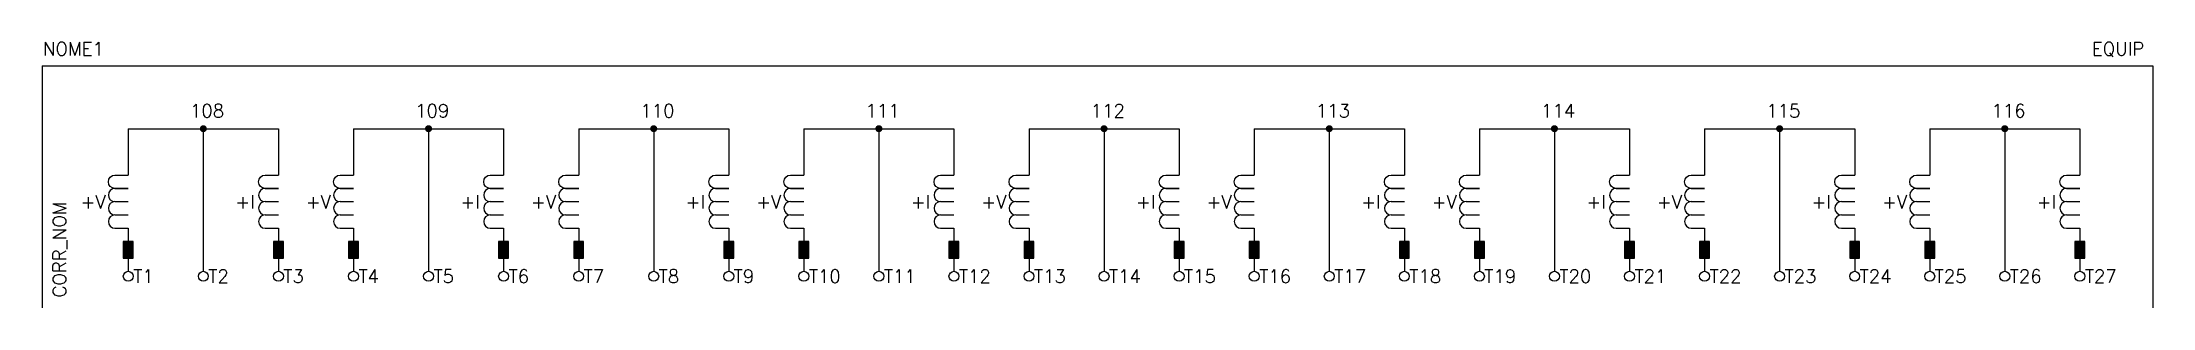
# Model space of a CAD drawing. Extents: x 366 to 684, y 328 to 368.
import ezdxf
from ezdxf.enums import TextEntityAlignment as Align

# ---------------------------------------------------------------- set-up
doc = ezdxf.new("R2010")
doc.units = 0
doc.header["$MEASUREMENT"] = 0
doc.layers.get('0').update_dxf_attribs({"linetype": 'CONTINUOUS'})
doc.styles.add('ROMANS', font='romans')

# ---------------------------------------------------------------- blocks, each defined once
blk = doc.blocks.new('RETANG')
at = {"color": 0}
blk.add_lwpolyline([(2.5, 0), (2.5, 1.5), (0, 1.5), (0, 0)], close=True, dxfattribs=at)
blk.add_solid([(0, 0), (0, 1.5), (2.5, 0), (2.5, 1.5)], dxfattribs=at)
blk = doc.blocks.new('BORN2')
at = {"const_width": 1}
blk.add_lwpolyline([(-0.5, 0, 1), (0.5, 0, 1)], format="xyb", close=True, dxfattribs=at)

msp = doc.modelspace()

# ---------------------------------------------------------------- linework, layer by layer
at = {"color": 0}
for p, q in [((366.26, 364.29), (684.02, 364.29)), ((366.26, 364.29), (366.26, 327.79)), ((379.22, 354.79), (390.52, 354.79)), ((390.52, 354.79), (390.52, 347.79)), ((390.52, 354.79), (401.83, 354.79)), ((401.83, 354.79), (401.83, 347.79)), ((413.13, 354.79), (424.43, 354.79)), ((424.43, 354.79), (424.43, 347.79)), ((424.43, 354.79), (435.73, 354.79)), ((435.73, 354.79), (435.73, 347.79)), ((447.03, 354.79), (458.33, 354.79)), ((458.33, 354.79), (458.33, 347.79)), ((458.33, 354.79), (469.63, 354.79)), ((469.63, 354.79), (469.63, 347.79)), ((480.93, 354.79), (492.23, 354.79)), ((492.23, 354.79), (492.23, 347.79)), ((492.23, 354.79), (503.53, 354.79)), ((503.53, 354.79), (503.53, 347.79)), ((514.83, 354.79), (526.13, 354.79)), ((526.13, 354.79), (526.13, 347.79)), ((526.13, 354.79), (537.43, 354.79)), ((537.43, 354.79), (537.43, 347.79)), ((548.74, 354.79), (560.04, 354.79)), ((560.04, 354.79), (560.04, 347.79)), ((560.04, 354.79), (571.34, 354.79)), ((571.34, 354.79), (571.34, 347.79)), ((582.64, 354.79), (593.94, 354.79)), ((593.94, 354.79), (593.94, 347.79)), ((593.94, 354.79), (605.24, 354.79)), ((605.24, 354.79), (605.24, 347.79)), ((616.54, 354.79), (627.84, 354.79)), ((627.84, 354.79), (627.84, 347.79)), ((627.84, 354.79), (639.14, 354.79)), ((639.14, 354.79), (639.14, 347.79)), ((650.44, 354.79), (661.74, 354.79)), ((661.74, 354.79), (661.74, 347.79)), ((661.74, 354.79), (673.04, 354.79)), ((673.04, 354.79), (673.04, 347.79)), ((390.52, 347.79), (390.52, 333.29)), ((424.43, 347.79), (424.43, 333.29)), ((458.33, 347.79), (458.33, 333.29)), ((492.23, 347.79), (492.23, 333.29)), ((526.13, 347.79), (526.13, 333.29)), ((560.04, 347.79), (560.04, 333.29)), ((593.94, 347.79), (593.94, 333.29)), ((627.84, 347.79), (627.84, 333.29)), ((661.74, 347.79), (661.74, 333.29)), ((379.22, 339.79), (379.22, 333.29)), ((401.83, 339.79), (401.83, 333.29)), ((413.13, 339.79), (413.13, 333.29)), ((435.73, 339.79), (435.73, 333.29)), ((447.03, 339.79), (447.03, 333.29)), ((469.63, 339.79), (469.63, 333.29)), ((480.93, 339.79), (480.93, 333.29)), ((503.53, 339.79), (503.53, 333.29)), ((514.83, 339.79), (514.83, 333.29)), ((537.43, 339.79), (537.43, 333.29)), ((548.74, 339.79), (548.74, 333.29)), ((571.34, 339.79), (571.34, 333.29)), ((582.64, 339.79), (582.64, 333.29)), ((605.24, 339.79), (605.24, 333.29)), ((616.54, 339.79), (616.54, 333.29)), ((639.14, 339.79), (639.14, 333.29)), ((650.44, 339.79), (650.44, 333.29)), ((673.04, 339.79), (673.04, 333.29))]:
    msp.add_line(p, q, dxfattribs=at)
for p, q in [((684.02, 364.29), (684.02, 327.79)), ((379.22, 354.79), (379.22, 347.79)), ((413.13, 354.79), (413.13, 347.79)), ((447.03, 354.79), (447.03, 347.79)), ((480.93, 354.79), (480.93, 347.79)), ((514.83, 354.79), (514.83, 347.79)), ((548.74, 354.79), (548.74, 347.79)), ((582.64, 354.79), (582.64, 347.79)), ((616.54, 354.79), (616.54, 347.79)), ((650.44, 354.79), (650.44, 347.79)), ((377.22, 347.79), (379.22, 347.79)), ((399.83, 347.79), (401.83, 347.79)), ((411.13, 347.79), (413.13, 347.79)), ((433.73, 347.79), (435.73, 347.79)), ((445.03, 347.79), (447.03, 347.79)), ((467.63, 347.79), (469.63, 347.79)), ((478.93, 347.79), (480.93, 347.79)), ((501.53, 347.79), (503.53, 347.79)), ((512.83, 347.79), (514.83, 347.79)), ((535.43, 347.79), (537.43, 347.79)), ((546.74, 347.79), (548.74, 347.79)), ((569.34, 347.79), (571.34, 347.79)), ((580.64, 347.79), (582.64, 347.79)), ((603.24, 347.79), (605.24, 347.79)), ((614.54, 347.79), (616.54, 347.79)), ((637.14, 347.79), (639.14, 347.79)), ((648.44, 347.79), (650.44, 347.79)), ((671.04, 347.79), (673.04, 347.79)), ((379.22, 345.79), (377.22, 345.79)), ((377.22, 345.79), (379.22, 345.79)), ((377.22, 343.79), (379.22, 343.79)), ((377.22, 343.79), (379.22, 343.79)), ((399.83, 345.79), (401.83, 345.79)), ((401.83, 345.79), (399.83, 345.79)), ((399.83, 343.79), (401.83, 343.79)), ((399.83, 343.79), (401.83, 343.79)), ((413.13, 345.79), (411.13, 345.79)), ((411.13, 345.79), (413.13, 345.79)), ((411.13, 343.79), (413.13, 343.79)), ((411.13, 343.79), (413.13, 343.79)), ((433.73, 345.79), (435.73, 345.79)), ((435.73, 345.79), (433.73, 345.79)), ((433.73, 343.79), (435.73, 343.79)), ((433.73, 343.79), (435.73, 343.79)), ((447.03, 345.79), (445.03, 345.79)), ((445.03, 345.79), (447.03, 345.79)), ((445.03, 343.79), (447.03, 343.79)), ((445.03, 343.79), (447.03, 343.79)), ((467.63, 345.79), (469.63, 345.79)), ((469.63, 345.79), (467.63, 345.79)), ((467.63, 343.79), (469.63, 343.79)), ((467.63, 343.79), (469.63, 343.79)), ((480.93, 345.79), (478.93, 345.79)), ((478.93, 345.79), (480.93, 345.79)), ((478.93, 343.79), (480.93, 343.79)), ((478.93, 343.79), (480.93, 343.79)), ((501.53, 345.79), (503.53, 345.79)), ((503.53, 345.79), (501.53, 345.79)), ((501.53, 343.79), (503.53, 343.79)), ((501.53, 343.79), (503.53, 343.79)), ((514.83, 345.79), (512.83, 345.79)), ((512.83, 345.79), (514.83, 345.79)), ((512.83, 343.79), (514.83, 343.79)), ((512.83, 343.79), (514.83, 343.79)), ((535.43, 345.79), (537.43, 345.79)), ((537.43, 345.79), (535.43, 345.79)), ((535.43, 343.79), (537.43, 343.79)), ((535.43, 343.79), (537.43, 343.79)), ((548.74, 345.79), (546.74, 345.79)), ((546.74, 345.79), (548.74, 345.79)), ((546.74, 343.79), (548.74, 343.79)), ((546.74, 343.79), (548.74, 343.79)), ((569.34, 345.79), (571.34, 345.79)), ((571.34, 345.79), (569.34, 345.79)), ((569.34, 343.79), (571.34, 343.79)), ((569.34, 343.79), (571.34, 343.79)), ((582.64, 345.79), (580.64, 345.79)), ((580.64, 345.79), (582.64, 345.79)), ((580.64, 343.79), (582.64, 343.79)), ((580.64, 343.79), (582.64, 343.79)), ((603.24, 345.79), (605.24, 345.79)), ((605.24, 345.79), (603.24, 345.79)), ((603.24, 343.79), (605.24, 343.79)), ((603.24, 343.79), (605.24, 343.79)), ((616.54, 345.79), (614.54, 345.79)), ((614.54, 345.79), (616.54, 345.79)), ((614.54, 343.79), (616.54, 343.79)), ((614.54, 343.79), (616.54, 343.79)), ((637.14, 345.79), (639.14, 345.79)), ((639.14, 345.79), (637.14, 345.79)), ((637.14, 343.79), (639.14, 343.79)), ((637.14, 343.79), (639.14, 343.79)), ((650.44, 345.79), (648.44, 345.79)), ((648.44, 345.79), (650.44, 345.79)), ((648.44, 343.79), (650.44, 343.79)), ((648.44, 343.79), (650.44, 343.79)), ((671.04, 345.79), (673.04, 345.79)), ((673.04, 345.79), (671.04, 345.79)), ((671.04, 343.79), (673.04, 343.79)), ((671.04, 343.79), (673.04, 343.79)), ((377.22, 341.79), (379.22, 341.79)), ((399.83, 341.79), (401.83, 341.79)), ((411.13, 341.79), (413.13, 341.79)), ((433.73, 341.79), (435.73, 341.79)), ((445.03, 341.79), (447.03, 341.79)), ((467.63, 341.79), (469.63, 341.79)), ((478.93, 341.79), (480.93, 341.79)), ((501.53, 341.79), (503.53, 341.79)), ((512.83, 341.79), (514.83, 341.79)), ((535.43, 341.79), (537.43, 341.79)), ((546.74, 341.79), (548.74, 341.79)), ((569.34, 341.79), (571.34, 341.79)), ((580.64, 341.79), (582.64, 341.79)), ((603.24, 341.79), (605.24, 341.79)), ((614.54, 341.79), (616.54, 341.79)), ((637.14, 341.79), (639.14, 341.79)), ((648.44, 341.79), (650.44, 341.79)), ((671.04, 341.79), (673.04, 341.79)), ((377.22, 339.79), (379.22, 339.79)), ((399.83, 339.79), (401.83, 339.79)), ((411.13, 339.79), (413.13, 339.79)), ((433.73, 339.79), (435.73, 339.79)), ((445.03, 339.79), (447.03, 339.79)), ((467.63, 339.79), (469.63, 339.79)), ((478.93, 339.79), (480.93, 339.79)), ((501.53, 339.79), (503.53, 339.79)), ((512.83, 339.79), (514.83, 339.79)), ((535.43, 339.79), (537.43, 339.79)), ((546.74, 339.79), (548.74, 339.79)), ((569.34, 339.79), (571.34, 339.79)), ((580.64, 339.79), (582.64, 339.79)), ((603.24, 339.79), (605.24, 339.79)), ((614.54, 339.79), (616.54, 339.79)), ((637.14, 339.79), (639.14, 339.79)), ((648.44, 339.79), (650.44, 339.79)), ((671.04, 339.79), (673.04, 339.79))]:
    msp.add_line(p, q)
for points in [[(377.22, 345.79, -1), (377.22, 347.79), (379.22, 347.79)], [(399.83, 345.79, -1), (399.83, 347.79), (401.83, 347.79)], [(411.13, 345.79, -1), (411.13, 347.79), (413.13, 347.79)], [(433.73, 345.79, -1), (433.73, 347.79), (435.73, 347.79)], [(445.03, 345.79, -1), (445.03, 347.79), (447.03, 347.79)], [(467.63, 345.79, -1), (467.63, 347.79), (469.63, 347.79)], [(478.93, 345.79, -1), (478.93, 347.79), (480.93, 347.79)], [(501.53, 345.79, -1), (501.53, 347.79), (503.53, 347.79)], [(512.83, 345.79, -1), (512.83, 347.79), (514.83, 347.79)], [(535.43, 345.79, -1), (535.43, 347.79), (537.43, 347.79)], [(546.74, 345.79, -1), (546.74, 347.79), (548.74, 347.79)], [(569.34, 345.79, -1), (569.34, 347.79), (571.34, 347.79)], [(580.64, 345.79, -1), (580.64, 347.79), (582.64, 347.79)], [(603.24, 345.79, -1), (603.24, 347.79), (605.24, 347.79)], [(614.54, 345.79, -1), (614.54, 347.79), (616.54, 347.79)], [(637.14, 345.79, -1), (637.14, 347.79), (639.14, 347.79)], [(648.44, 345.79, -1), (648.44, 347.79), (650.44, 347.79)], [(671.04, 345.79, -1), (671.04, 347.79), (673.04, 347.79)], [(377.22, 343.79, 1), (377.22, 341.79), (379.22, 341.79)], [(399.83, 343.79, 1), (399.83, 341.79), (401.83, 341.79)], [(411.13, 343.79, 1), (411.13, 341.79), (413.13, 341.79)], [(433.73, 343.79, 1), (433.73, 341.79), (435.73, 341.79)], [(445.03, 343.79, 1), (445.03, 341.79), (447.03, 341.79)], [(467.63, 343.79, 1), (467.63, 341.79), (469.63, 341.79)], [(478.93, 343.79, 1), (478.93, 341.79), (480.93, 341.79)], [(501.53, 343.79, 1), (501.53, 341.79), (503.53, 341.79)], [(512.83, 343.79, 1), (512.83, 341.79), (514.83, 341.79)], [(535.43, 343.79, 1), (535.43, 341.79), (537.43, 341.79)], [(546.74, 343.79, 1), (546.74, 341.79), (548.74, 341.79)], [(569.34, 343.79, 1), (569.34, 341.79), (571.34, 341.79)], [(580.64, 343.79, 1), (580.64, 341.79), (582.64, 341.79)], [(603.24, 343.79, 1), (603.24, 341.79), (605.24, 341.79)], [(614.54, 343.79, 1), (614.54, 341.79), (616.54, 341.79)], [(637.14, 343.79, 1), (637.14, 341.79), (639.14, 341.79)], [(648.44, 343.79, 1), (648.44, 341.79), (650.44, 341.79)], [(671.04, 343.79, 1), (671.04, 341.79), (673.04, 341.79)], [(377.22, 341.79, 1), (377.22, 339.79), (379.22, 339.79)], [(399.83, 341.79, 1), (399.83, 339.79), (401.83, 339.79)], [(411.13, 341.79, 1), (411.13, 339.79), (413.13, 339.79)], [(433.73, 341.79, 1), (433.73, 339.79), (435.73, 339.79)], [(445.03, 341.79, 1), (445.03, 339.79), (447.03, 339.79)], [(467.63, 341.79, 1), (467.63, 339.79), (469.63, 339.79)], [(478.93, 341.79, 1), (478.93, 339.79), (480.93, 339.79)], [(501.53, 341.79, 1), (501.53, 339.79), (503.53, 339.79)], [(512.83, 341.79, 1), (512.83, 339.79), (514.83, 339.79)], [(535.43, 341.79, 1), (535.43, 339.79), (537.43, 339.79)], [(546.74, 341.79, 1), (546.74, 339.79), (548.74, 339.79)], [(569.34, 341.79, 1), (569.34, 339.79), (571.34, 339.79)], [(580.64, 341.79, 1), (580.64, 339.79), (582.64, 339.79)], [(603.24, 341.79, 1), (603.24, 339.79), (605.24, 339.79)], [(614.54, 341.79, 1), (614.54, 339.79), (616.54, 339.79)], [(637.14, 341.79, 1), (637.14, 339.79), (639.14, 339.79)], [(648.44, 341.79, 1), (648.44, 339.79), (650.44, 339.79)], [(671.04, 341.79, 1), (671.04, 339.79), (673.04, 339.79)]]:
    msp.add_lwpolyline(points, format="xyb")
for centre in [(379.22, 332.54), (390.52, 332.54), (401.83, 332.54), (413.13, 332.54), (424.43, 332.54), (435.73, 332.54), (447.03, 332.54), (458.33, 332.54), (469.63, 332.54), (480.93, 332.54), (492.23, 332.54), (503.53, 332.54), (514.83, 332.54), (526.13, 332.54), (537.43, 332.54), (548.74, 332.54), (560.04, 332.54), (571.34, 332.54), (582.64, 332.54), (593.94, 332.54), (605.24, 332.54), (616.54, 332.54), (627.84, 332.54), (639.14, 332.54), (650.44, 332.54), (661.74, 332.54), (673.04, 332.54)]:
    msp.add_circle(centre, 0.75, dxfattribs=at)
for centre in [(377.22, 344.79), (399.83, 344.79), (411.13, 344.79), (433.73, 344.79), (445.03, 344.79), (467.63, 344.79), (478.93, 344.79), (501.53, 344.79), (512.83, 344.79), (535.43, 344.79), (546.74, 344.79), (569.34, 344.79), (580.64, 344.79), (603.24, 344.79), (614.54, 344.79), (637.14, 344.79), (648.44, 344.79), (671.04, 344.79)]:
    msp.add_arc(centre, 1, 90, 270)

# ---------------------------------------------------------------- block references
at = {"color": 7, "xscale": 0.52800000000002, "yscale": 0.52800000000002, "zscale": 0.52800000000002}
for p in [(390.52, 354.79), (424.43, 354.79), (458.33, 354.79), (492.23, 354.79), (526.13, 354.79), (560.04, 354.79), (593.94, 354.79), (627.84, 354.79), (661.74, 354.79)]:
    msp.add_blockref('BORN2', p, dxfattribs=at)
at = {"rotation": 270}
for p in [(378.47, 337.79), (401.08, 337.79), (412.38, 337.79), (434.98, 337.79), (446.28, 337.79), (468.88, 337.79), (480.18, 337.79), (502.78, 337.79), (514.08, 337.79), (536.68, 337.79), (547.99, 337.79), (570.59, 337.79), (581.89, 337.79), (604.49, 337.79), (615.79, 337.79), (638.39, 337.79), (649.69, 337.79), (672.29, 337.79)]:
    msp.add_blockref('RETANG', p, dxfattribs=at)

# ---------------------------------------------------------------- texts
at = {"style": 'ROMANS'}
for s, p in [('108', (391.08, 357.5)), ('109', (424.98, 357.5)), ('110', (458.88, 357.5)), ('111', (492.79, 357.5)), ('112', (526.69, 357.5)), ('113', (560.59, 357.5)), ('114', (594.49, 357.5)), ('115', (628.4, 357.5)), ('116', (662.3, 357.5)), ('+V', (373.93, 343.77)), ('+I', (396.79, 343.77)), ('+V', (407.84, 343.77)), ('+I', (430.69, 343.77)), ('+V', (441.74, 343.77)), ('+I', (464.6, 343.77)), ('+V', (475.64, 343.77)), ('+I', (498.5, 343.77)), ('+V', (509.54, 343.77)), ('+I', (532.4, 343.77)), ('+V', (543.45, 343.77)), ('+I', (566.3, 343.77)), ('+V', (577.35, 343.77)), ('+I', (600.21, 343.77)), ('+V', (611.25, 343.77)), ('+I', (634.11, 343.77)), ('+V', (645.15, 343.77)), ('+I', (668.01, 343.77))]:
    msp.add_text(s, height=2, dxfattribs=at).set_placement(p, align=Align.MIDDLE_CENTER)
at = {"lineweight": -3, "style": 'ROMANS'}
msp.add_attdef('NOME1', text='', height=2, dxfattribs=at).set_placement((370.96, 366.83), align=Align.MIDDLE_CENTER)
msp.add_attdef('EQUIP', text='', height=2, dxfattribs=at).set_placement((682.74, 366.83), align=Align.MIDDLE_RIGHT)
msp.add_attdef('CORR_NOM', text='', height=2, rotation=90, dxfattribs=at).set_placement((368.85, 329.34), align=Align.MIDDLE_LEFT)
for tag, p in [('T1', (379.97, 332.54)), ('T2', (391.27, 332.54)), ('T3', (402.58, 332.54)), ('T4', (413.88, 332.54)), ('T5', (425.18, 332.54)), ('T6', (436.48, 332.54)), ('T7', (447.78, 332.54)), ('T8', (459.08, 332.54)), ('T9', (470.38, 332.54)), ('T10', (481.68, 332.54)), ('T11', (492.98, 332.54)), ('T12', (504.28, 332.54)), ('T13', (515.58, 332.54)), ('T14', (526.88, 332.54)), ('T15', (538.18, 332.54)), ('T16', (549.49, 332.54)), ('T17', (560.79, 332.54)), ('T18', (572.09, 332.54)), ('T19', (583.39, 332.54)), ('T20', (594.69, 332.54)), ('T21', (605.99, 332.54)), ('T22', (617.29, 332.54)), ('T23', (628.59, 332.54)), ('T24', (639.89, 332.54)), ('T25', (651.19, 332.54)), ('T26', (662.49, 332.54)), ('T27', (673.79, 332.54))]:
    msp.add_attdef(tag, text='', height=2, dxfattribs=at).set_placement(p, align=Align.MIDDLE_LEFT)

doc.saveas('drawing.dxf')
